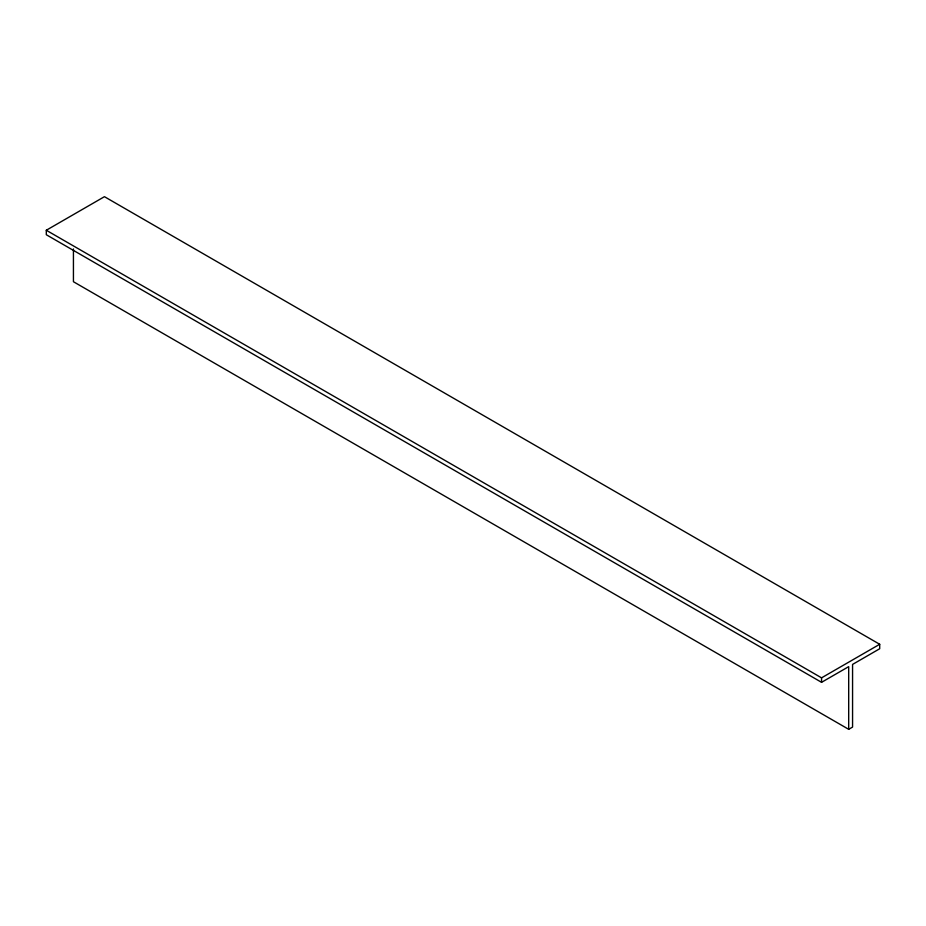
<?xml version="1.0" encoding="UTF-8"?>
<svg xmlns="http://www.w3.org/2000/svg" width="926" height="926" viewBox="0 0 926 926"><rect width="100%" height="100%" fill="white"/><g stroke="black" fill="none" stroke-linecap="round" stroke-linejoin="round"><path stroke-width="1.39" d="M848.691 729.318L848.691 666.651L821.559 682.323L46.3 234.729L46.3 230.25L104.441 196.682L879.7 644.276L879.7 648.744L852.568 664.417L852.568 727.084L848.691 729.318L73.432 281.724L73.432 248.967M46.3 230.25L821.559 677.844L879.7 644.276M821.559 677.844L821.559 682.323"/></g></svg>
